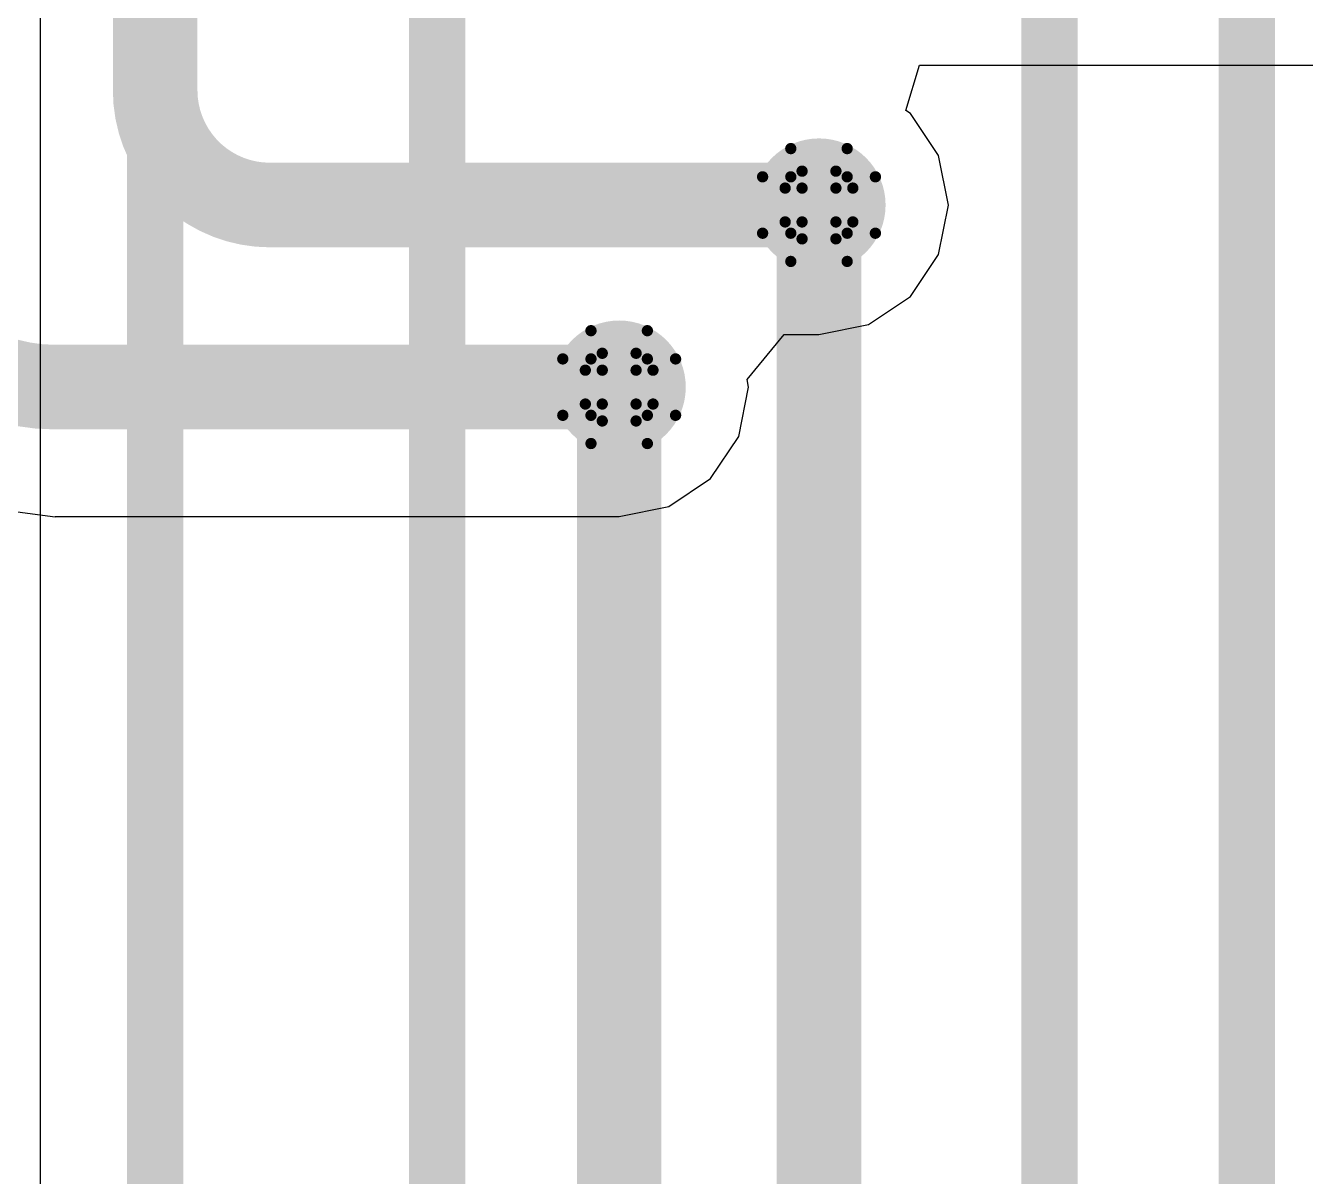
# Model space of a CAD drawing. Header units: inches. Extents: x -3 to 195, y 0 to 199.
# Drawn here: x 0.6734 to 0.9004, y 2.6621 to 2.8661 of the extents above; entities that cross this region are included whole.
import ezdxf

# ---------------------------------------------------------------- set-up
doc = ezdxf.new("R2010")
doc.units = ezdxf.units.IN
doc.header["$MEASUREMENT"] = 0
for name, color, linetype in [('Bottom Layer', 5, 'Continuous'), ('Drill Drawing', 1, 'Continuous'), ('Top Layer', 1, 'Continuous'), ('Via Holes', 16, 'Continuous')]:
    doc.layers.add(name, color=color, linetype=linetype)

msp = doc.modelspace()

# ---------------------------------------------------------------- hatches: boundary and pattern name
at = {"layer": 'Bottom Layer'}
h = msp.add_hatch(color=5, dxfattribs=at)
edge = h.paths.add_edge_path()
edge.add_arc((0.81413, 2.83434), 0.01181, 0, 360)
h = msp.add_hatch(color=5, dxfattribs=at)
edge = h.paths.add_edge_path()
edge.add_arc((0.7787, 2.80206), 0.01181, 0, 360)
at = {"layer": 'Top Layer'}
h = msp.add_hatch(color=1, dxfattribs=at)
edge = h.paths.add_edge_path()
edge.add_arc((0.81413, 2.83434), 0.01181, 0, 360)
h = msp.add_hatch(color=1, dxfattribs=at)
edge = h.paths.add_edge_path()
edge.add_arc((0.7787, 2.80206), 0.01181, 0, 360)
at = {"layer": 'Via Holes'}
h = msp.add_hatch(color=7, dxfattribs=at)
edge = h.paths.add_edge_path()
edge.add_arc((0.81413, 2.83434), 0.00591, 0, 360)
h = msp.add_hatch(color=7, dxfattribs=at)
edge = h.paths.add_edge_path()
edge.add_arc((0.7787, 2.80206), 0.00591, 0, 360)

# ---------------------------------------------------------------- linework, layer by layer
at = {"layer": 'Bottom Layer'}
msp.add_line((0.67602, 2.99602), (0.67602, 2.28703), dxfattribs=at)
for points in [[(0.69642, 2.27926, 0.01, 0.01, 0), (0.69642, 2.99602, 0.01, 0.01, 0)], [(0.74642, 2.315, 0.01, 0.01, 0), (0.74642, 2.98353, 0.01, 0.01, 0)], [(0.855, 2.53434, 0.01, 0.01, 0), (0.855, 2.96365, 0.01, 0.01, 0)], [(0.89, 2.58434, 0.01, 0.01, 0), (0.89, 2.93624, 0.01, 0.01, 0)], [(0.81413, 2.37648, 0.015, 0.015, 0), (0.81413, 2.83434, 0.015, 0.015, 0)], [(0.7787, 2.34643, 0.015, 0.015, 0), (0.7787, 2.80206, 0.015, 0.015, 0)]]:
    msp.add_lwpolyline(points, format="xyseb", dxfattribs=at)
for points in [[(0.81038, 2.83434, 0.0075, 0.0075, 1), (0.81788, 2.83434, 0.0075, 0.0075, 1)], [(0.77495, 2.80206, 0.0075, 0.0075, 1), (0.78245, 2.80206, 0.0075, 0.0075, 1)]]:
    msp.add_lwpolyline(points, format="xyseb", close=True, dxfattribs=at)
at = {"layer": 'Drill Drawing'}
for points in [[(0.80913, 2.83934, 0.002, 0.002, 0), (0.80913, 2.84434, 0.002, 0.002, 0)], [(0.80913, 2.84434, 0.002, 0.002, 0), (0.81913, 2.84434, 0.002, 0.002, 0)], [(0.81913, 2.83934, 0.002, 0.002, 0), (0.81913, 2.84434, 0.002, 0.002, 0)], [(0.81113, 2.83734, 0.002, 0.002, 0), (0.81113, 2.84034, 0.002, 0.002, 0)], [(0.81113, 2.84034, 0.002, 0.002, 0), (0.81713, 2.84034, 0.002, 0.002, 0)], [(0.81713, 2.83734, 0.002, 0.002, 0), (0.81713, 2.84034, 0.002, 0.002, 0)], [(0.80413, 2.82934, 0.002, 0.002, 0), (0.80413, 2.83934, 0.002, 0.002, 0)], [(0.80413, 2.83934, 0.002, 0.002, 0), (0.80913, 2.83934, 0.002, 0.002, 0)], [(0.81913, 2.83934, 0.002, 0.002, 0), (0.82413, 2.83934, 0.002, 0.002, 0)], [(0.82413, 2.82934, 0.002, 0.002, 0), (0.82413, 2.83934, 0.002, 0.002, 0)], [(0.80813, 2.83134, 0.002, 0.002, 0), (0.80813, 2.83734, 0.002, 0.002, 0)], [(0.80813, 2.83734, 0.002, 0.002, 0), (0.81113, 2.83734, 0.002, 0.002, 0)], [(0.81713, 2.83734, 0.002, 0.002, 0), (0.82013, 2.83734, 0.002, 0.002, 0)], [(0.82013, 2.83134, 0.002, 0.002, 0), (0.82013, 2.83734, 0.002, 0.002, 0)], [(0.80813, 2.83134, 0.002, 0.002, 0), (0.81113, 2.83134, 0.002, 0.002, 0)], [(0.81113, 2.82834, 0.002, 0.002, 0), (0.81113, 2.83134, 0.002, 0.002, 0)], [(0.81713, 2.83134, 0.002, 0.002, 0), (0.82013, 2.83134, 0.002, 0.002, 0)], [(0.81713, 2.82834, 0.002, 0.002, 0), (0.81713, 2.83134, 0.002, 0.002, 0)], [(0.80413, 2.82934, 0.002, 0.002, 0), (0.80913, 2.82934, 0.002, 0.002, 0)], [(0.80913, 2.82434, 0.002, 0.002, 0), (0.80913, 2.82934, 0.002, 0.002, 0)], [(0.81913, 2.82934, 0.002, 0.002, 0), (0.82413, 2.82934, 0.002, 0.002, 0)], [(0.81913, 2.82434, 0.002, 0.002, 0), (0.81913, 2.82934, 0.002, 0.002, 0)], [(0.81113, 2.82834, 0.002, 0.002, 0), (0.81713, 2.82834, 0.002, 0.002, 0)], [(0.80913, 2.82434, 0.002, 0.002, 0), (0.81913, 2.82434, 0.002, 0.002, 0)], [(0.7737, 2.80706, 0.002, 0.002, 0), (0.7737, 2.81206, 0.002, 0.002, 0)], [(0.7737, 2.81206, 0.002, 0.002, 0), (0.7837, 2.81206, 0.002, 0.002, 0)], [(0.7837, 2.80706, 0.002, 0.002, 0), (0.7837, 2.81206, 0.002, 0.002, 0)], [(0.7687, 2.79706, 0.002, 0.002, 0), (0.7687, 2.80706, 0.002, 0.002, 0)], [(0.7687, 2.80706, 0.002, 0.002, 0), (0.7737, 2.80706, 0.002, 0.002, 0)], [(0.7757, 2.80506, 0.002, 0.002, 0), (0.7757, 2.80806, 0.002, 0.002, 0)], [(0.7757, 2.80806, 0.002, 0.002, 0), (0.7817, 2.80806, 0.002, 0.002, 0)], [(0.7817, 2.80506, 0.002, 0.002, 0), (0.7817, 2.80806, 0.002, 0.002, 0)], [(0.7837, 2.80706, 0.002, 0.002, 0), (0.7887, 2.80706, 0.002, 0.002, 0)], [(0.7887, 2.79706, 0.002, 0.002, 0), (0.7887, 2.80706, 0.002, 0.002, 0)], [(0.7727, 2.79906, 0.002, 0.002, 0), (0.7727, 2.80506, 0.002, 0.002, 0)], [(0.7727, 2.80506, 0.002, 0.002, 0), (0.7757, 2.80506, 0.002, 0.002, 0)], [(0.7817, 2.80506, 0.002, 0.002, 0), (0.7847, 2.80506, 0.002, 0.002, 0)], [(0.7847, 2.79906, 0.002, 0.002, 0), (0.7847, 2.80506, 0.002, 0.002, 0)], [(0.7727, 2.79906, 0.002, 0.002, 0), (0.7757, 2.79906, 0.002, 0.002, 0)], [(0.7757, 2.79606, 0.002, 0.002, 0), (0.7757, 2.79906, 0.002, 0.002, 0)], [(0.7817, 2.79906, 0.002, 0.002, 0), (0.7847, 2.79906, 0.002, 0.002, 0)], [(0.7817, 2.79606, 0.002, 0.002, 0), (0.7817, 2.79906, 0.002, 0.002, 0)], [(0.7687, 2.79706, 0.002, 0.002, 0), (0.7737, 2.79706, 0.002, 0.002, 0)], [(0.7737, 2.79206, 0.002, 0.002, 0), (0.7737, 2.79706, 0.002, 0.002, 0)], [(0.7757, 2.79606, 0.002, 0.002, 0), (0.7817, 2.79606, 0.002, 0.002, 0)], [(0.7837, 2.79706, 0.002, 0.002, 0), (0.7887, 2.79706, 0.002, 0.002, 0)], [(0.7837, 2.79206, 0.002, 0.002, 0), (0.7837, 2.79706, 0.002, 0.002, 0)], [(0.7737, 2.79206, 0.002, 0.002, 0), (0.7837, 2.79206, 0.002, 0.002, 0)]]:
    msp.add_lwpolyline(points, format="xyseb", dxfattribs=at)
for points in [[(0.80863, 2.84434, 0.001, 0.001, 1), (0.80963, 2.84434, 0.001, 0.001, 1)], [(0.80863, 2.84434, 0.001, 0.001, 1), (0.80963, 2.84434, 0.001, 0.001, 1)], [(0.81863, 2.84434, 0.001, 0.001, 1), (0.81963, 2.84434, 0.001, 0.001, 1)], [(0.81863, 2.84434, 0.001, 0.001, 1), (0.81963, 2.84434, 0.001, 0.001, 1)], [(0.81063, 2.84034, 0.001, 0.001, 1), (0.81163, 2.84034, 0.001, 0.001, 1)], [(0.81063, 2.84034, 0.001, 0.001, 1), (0.81163, 2.84034, 0.001, 0.001, 1)], [(0.81663, 2.84034, 0.001, 0.001, 1), (0.81763, 2.84034, 0.001, 0.001, 1)], [(0.81663, 2.84034, 0.001, 0.001, 1), (0.81763, 2.84034, 0.001, 0.001, 1)], [(0.80363, 2.83934, 0.001, 0.001, 1), (0.80463, 2.83934, 0.001, 0.001, 1)], [(0.80363, 2.83934, 0.001, 0.001, 1), (0.80463, 2.83934, 0.001, 0.001, 1)], [(0.80863, 2.83934, 0.001, 0.001, 1), (0.80963, 2.83934, 0.001, 0.001, 1)], [(0.80863, 2.83934, 0.001, 0.001, 1), (0.80963, 2.83934, 0.001, 0.001, 1)], [(0.81863, 2.83934, 0.001, 0.001, 1), (0.81963, 2.83934, 0.001, 0.001, 1)], [(0.81863, 2.83934, 0.001, 0.001, 1), (0.81963, 2.83934, 0.001, 0.001, 1)], [(0.82363, 2.83934, 0.001, 0.001, 1), (0.82463, 2.83934, 0.001, 0.001, 1)], [(0.82363, 2.83934, 0.001, 0.001, 1), (0.82463, 2.83934, 0.001, 0.001, 1)], [(0.80763, 2.83734, 0.001, 0.001, 1), (0.80863, 2.83734, 0.001, 0.001, 1)], [(0.80763, 2.83734, 0.001, 0.001, 1), (0.80863, 2.83734, 0.001, 0.001, 1)], [(0.81063, 2.83734, 0.001, 0.001, 1), (0.81163, 2.83734, 0.001, 0.001, 1)], [(0.81063, 2.83734, 0.001, 0.001, 1), (0.81163, 2.83734, 0.001, 0.001, 1)], [(0.81663, 2.83734, 0.001, 0.001, 1), (0.81763, 2.83734, 0.001, 0.001, 1)], [(0.81663, 2.83734, 0.001, 0.001, 1), (0.81763, 2.83734, 0.001, 0.001, 1)], [(0.81963, 2.83734, 0.001, 0.001, 1), (0.82063, 2.83734, 0.001, 0.001, 1)], [(0.81963, 2.83734, 0.001, 0.001, 1), (0.82063, 2.83734, 0.001, 0.001, 1)], [(0.80763, 2.83134, 0.001, 0.001, 1), (0.80863, 2.83134, 0.001, 0.001, 1)], [(0.80763, 2.83134, 0.001, 0.001, 1), (0.80863, 2.83134, 0.001, 0.001, 1)], [(0.81063, 2.83134, 0.001, 0.001, 1), (0.81163, 2.83134, 0.001, 0.001, 1)], [(0.81063, 2.83134, 0.001, 0.001, 1), (0.81163, 2.83134, 0.001, 0.001, 1)], [(0.81663, 2.83134, 0.001, 0.001, 1), (0.81763, 2.83134, 0.001, 0.001, 1)], [(0.81663, 2.83134, 0.001, 0.001, 1), (0.81763, 2.83134, 0.001, 0.001, 1)], [(0.81963, 2.83134, 0.001, 0.001, 1), (0.82063, 2.83134, 0.001, 0.001, 1)], [(0.81963, 2.83134, 0.001, 0.001, 1), (0.82063, 2.83134, 0.001, 0.001, 1)], [(0.80363, 2.82934, 0.001, 0.001, 1), (0.80463, 2.82934, 0.001, 0.001, 1)], [(0.80363, 2.82934, 0.001, 0.001, 1), (0.80463, 2.82934, 0.001, 0.001, 1)], [(0.80863, 2.82934, 0.001, 0.001, 1), (0.80963, 2.82934, 0.001, 0.001, 1)], [(0.80863, 2.82934, 0.001, 0.001, 1), (0.80963, 2.82934, 0.001, 0.001, 1)], [(0.81863, 2.82934, 0.001, 0.001, 1), (0.81963, 2.82934, 0.001, 0.001, 1)], [(0.81863, 2.82934, 0.001, 0.001, 1), (0.81963, 2.82934, 0.001, 0.001, 1)], [(0.82363, 2.82934, 0.001, 0.001, 1), (0.82463, 2.82934, 0.001, 0.001, 1)], [(0.82363, 2.82934, 0.001, 0.001, 1), (0.82463, 2.82934, 0.001, 0.001, 1)], [(0.81063, 2.82834, 0.001, 0.001, 1), (0.81163, 2.82834, 0.001, 0.001, 1)], [(0.81063, 2.82834, 0.001, 0.001, 1), (0.81163, 2.82834, 0.001, 0.001, 1)], [(0.81663, 2.82834, 0.001, 0.001, 1), (0.81763, 2.82834, 0.001, 0.001, 1)], [(0.81663, 2.82834, 0.001, 0.001, 1), (0.81763, 2.82834, 0.001, 0.001, 1)], [(0.80863, 2.82434, 0.001, 0.001, 1), (0.80963, 2.82434, 0.001, 0.001, 1)], [(0.80863, 2.82434, 0.001, 0.001, 1), (0.80963, 2.82434, 0.001, 0.001, 1)], [(0.81863, 2.82434, 0.001, 0.001, 1), (0.81963, 2.82434, 0.001, 0.001, 1)], [(0.81863, 2.82434, 0.001, 0.001, 1), (0.81963, 2.82434, 0.001, 0.001, 1)], [(0.7732, 2.81206, 0.001, 0.001, 1), (0.7742, 2.81206, 0.001, 0.001, 1)], [(0.7732, 2.81206, 0.001, 0.001, 1), (0.7742, 2.81206, 0.001, 0.001, 1)], [(0.7832, 2.81206, 0.001, 0.001, 1), (0.7842, 2.81206, 0.001, 0.001, 1)], [(0.7832, 2.81206, 0.001, 0.001, 1), (0.7842, 2.81206, 0.001, 0.001, 1)], [(0.7682, 2.80706, 0.001, 0.001, 1), (0.7692, 2.80706, 0.001, 0.001, 1)], [(0.7682, 2.80706, 0.001, 0.001, 1), (0.7692, 2.80706, 0.001, 0.001, 1)], [(0.7732, 2.80706, 0.001, 0.001, 1), (0.7742, 2.80706, 0.001, 0.001, 1)], [(0.7732, 2.80706, 0.001, 0.001, 1), (0.7742, 2.80706, 0.001, 0.001, 1)], [(0.7752, 2.80806, 0.001, 0.001, 1), (0.7762, 2.80806, 0.001, 0.001, 1)], [(0.7752, 2.80806, 0.001, 0.001, 1), (0.7762, 2.80806, 0.001, 0.001, 1)], [(0.7812, 2.80806, 0.001, 0.001, 1), (0.7822, 2.80806, 0.001, 0.001, 1)], [(0.7812, 2.80806, 0.001, 0.001, 1), (0.7822, 2.80806, 0.001, 0.001, 1)], [(0.7832, 2.80706, 0.001, 0.001, 1), (0.7842, 2.80706, 0.001, 0.001, 1)], [(0.7832, 2.80706, 0.001, 0.001, 1), (0.7842, 2.80706, 0.001, 0.001, 1)], [(0.7882, 2.80706, 0.001, 0.001, 1), (0.7892, 2.80706, 0.001, 0.001, 1)], [(0.7882, 2.80706, 0.001, 0.001, 1), (0.7892, 2.80706, 0.001, 0.001, 1)], [(0.7722, 2.80506, 0.001, 0.001, 1), (0.7732, 2.80506, 0.001, 0.001, 1)], [(0.7722, 2.80506, 0.001, 0.001, 1), (0.7732, 2.80506, 0.001, 0.001, 1)], [(0.7752, 2.80506, 0.001, 0.001, 1), (0.7762, 2.80506, 0.001, 0.001, 1)], [(0.7752, 2.80506, 0.001, 0.001, 1), (0.7762, 2.80506, 0.001, 0.001, 1)], [(0.7812, 2.80506, 0.001, 0.001, 1), (0.7822, 2.80506, 0.001, 0.001, 1)], [(0.7812, 2.80506, 0.001, 0.001, 1), (0.7822, 2.80506, 0.001, 0.001, 1)], [(0.7842, 2.80506, 0.001, 0.001, 1), (0.7852, 2.80506, 0.001, 0.001, 1)], [(0.7842, 2.80506, 0.001, 0.001, 1), (0.7852, 2.80506, 0.001, 0.001, 1)], [(0.7722, 2.79906, 0.001, 0.001, 1), (0.7732, 2.79906, 0.001, 0.001, 1)], [(0.7722, 2.79906, 0.001, 0.001, 1), (0.7732, 2.79906, 0.001, 0.001, 1)], [(0.7752, 2.79906, 0.001, 0.001, 1), (0.7762, 2.79906, 0.001, 0.001, 1)], [(0.7752, 2.79906, 0.001, 0.001, 1), (0.7762, 2.79906, 0.001, 0.001, 1)], [(0.7812, 2.79906, 0.001, 0.001, 1), (0.7822, 2.79906, 0.001, 0.001, 1)], [(0.7812, 2.79906, 0.001, 0.001, 1), (0.7822, 2.79906, 0.001, 0.001, 1)], [(0.7842, 2.79906, 0.001, 0.001, 1), (0.7852, 2.79906, 0.001, 0.001, 1)], [(0.7842, 2.79906, 0.001, 0.001, 1), (0.7852, 2.79906, 0.001, 0.001, 1)], [(0.7682, 2.79706, 0.001, 0.001, 1), (0.7692, 2.79706, 0.001, 0.001, 1)], [(0.7682, 2.79706, 0.001, 0.001, 1), (0.7692, 2.79706, 0.001, 0.001, 1)], [(0.7732, 2.79706, 0.001, 0.001, 1), (0.7742, 2.79706, 0.001, 0.001, 1)], [(0.7732, 2.79706, 0.001, 0.001, 1), (0.7742, 2.79706, 0.001, 0.001, 1)], [(0.7752, 2.79606, 0.001, 0.001, 1), (0.7762, 2.79606, 0.001, 0.001, 1)], [(0.7752, 2.79606, 0.001, 0.001, 1), (0.7762, 2.79606, 0.001, 0.001, 1)], [(0.7812, 2.79606, 0.001, 0.001, 1), (0.7822, 2.79606, 0.001, 0.001, 1)], [(0.7812, 2.79606, 0.001, 0.001, 1), (0.7822, 2.79606, 0.001, 0.001, 1)], [(0.7832, 2.79706, 0.001, 0.001, 1), (0.7842, 2.79706, 0.001, 0.001, 1)], [(0.7832, 2.79706, 0.001, 0.001, 1), (0.7842, 2.79706, 0.001, 0.001, 1)], [(0.7882, 2.79706, 0.001, 0.001, 1), (0.7892, 2.79706, 0.001, 0.001, 1)], [(0.7882, 2.79706, 0.001, 0.001, 1), (0.7892, 2.79706, 0.001, 0.001, 1)], [(0.7732, 2.79206, 0.001, 0.001, 1), (0.7742, 2.79206, 0.001, 0.001, 1)], [(0.7732, 2.79206, 0.001, 0.001, 1), (0.7742, 2.79206, 0.001, 0.001, 1)], [(0.7832, 2.79206, 0.001, 0.001, 1), (0.7842, 2.79206, 0.001, 0.001, 1)], [(0.7832, 2.79206, 0.001, 0.001, 1), (0.7842, 2.79206, 0.001, 0.001, 1)]]:
    msp.add_lwpolyline(points, format="xyseb", close=True, dxfattribs=at)
at = {"layer": 'Top Layer'}
for p, q in [((0.82954, 2.85111), (0.83197, 2.85911)), ((0.83197, 2.85911), (0.9511, 2.85911)), ((0.83035, 2.85056), (0.82954, 2.85111)), ((0.83533, 2.84312), (0.83035, 2.85056)), ((0.83707, 2.83434), (0.83533, 2.84312)), ((0.83533, 2.82556), (0.83707, 2.83434)), ((0.83035, 2.81812), (0.83533, 2.82556)), ((0.82291, 2.81315), (0.83035, 2.81812)), ((0.81413, 2.8114), (0.82291, 2.81315)), ((0.80137, 2.8034), (0.80794, 2.8114)), ((0.80794, 2.8114), (0.81413, 2.8114)), ((0.80164, 2.80206), (0.80137, 2.8034)), ((0.79989, 2.79328), (0.80164, 2.80206)), ((0.79492, 2.78584), (0.79989, 2.79328)), ((0.78748, 2.78087), (0.79492, 2.78584)), ((0.6644, 2.78097), (0.6787, 2.77909)), ((0.7787, 2.77912), (0.78748, 2.78087)), ((0.6787, 2.77909), (0.6787, 2.77912)), ((0.6787, 2.77912), (0.7787, 2.77912))]:
    msp.add_line(p, q, dxfattribs=at)
for points in [[(0.69642, 2.85468, 0.015, 0.015, 0), (0.69642, 2.90363, 0.015, 0.015, 0)], [(0.71675, 2.83434, 0.015, 0.015, -0.414214), (0.69642, 2.85468, 0.015, 0.015, 0)], [(0.71675, 2.83434, 0.015, 0.015, 0), (0.81413, 2.83434, 0.015, 0.015, 0)], [(0.6787, 2.80206, 0.015, 0.015, -0.11182), (0.66479, 2.80521, 0.015, 0.015, 0)], [(0.6787, 2.80206, 0.015, 0.015, 0), (0.7787, 2.80206, 0.015, 0.015, 0)]]:
    msp.add_lwpolyline(points, format="xyseb", dxfattribs=at)
for points in [[(0.69267, 2.85468, 0.0075, 0.0075, 1), (0.70017, 2.85468, 0.0075, 0.0075, 1)], [(0.69267, 2.85468, 0.0075, 0.0075, 1), (0.70017, 2.85468, 0.0075, 0.0075, 1)], [(0.713, 2.83434, 0.0075, 0.0075, 1), (0.7205, 2.83434, 0.0075, 0.0075, 1)], [(0.713, 2.83434, 0.0075, 0.0075, 1), (0.7205, 2.83434, 0.0075, 0.0075, 1)], [(0.81038, 2.83434, 0.0075, 0.0075, 1), (0.81788, 2.83434, 0.0075, 0.0075, 1)], [(0.67495, 2.80206, 0.0075, 0.0075, 1), (0.68245, 2.80206, 0.0075, 0.0075, 1)], [(0.67495, 2.80206, 0.0075, 0.0075, 1), (0.68245, 2.80206, 0.0075, 0.0075, 1)], [(0.77495, 2.80206, 0.0075, 0.0075, 1), (0.78245, 2.80206, 0.0075, 0.0075, 1)]]:
    msp.add_lwpolyline(points, format="xyseb", close=True, dxfattribs=at)

doc.saveas('drawing.dxf')
